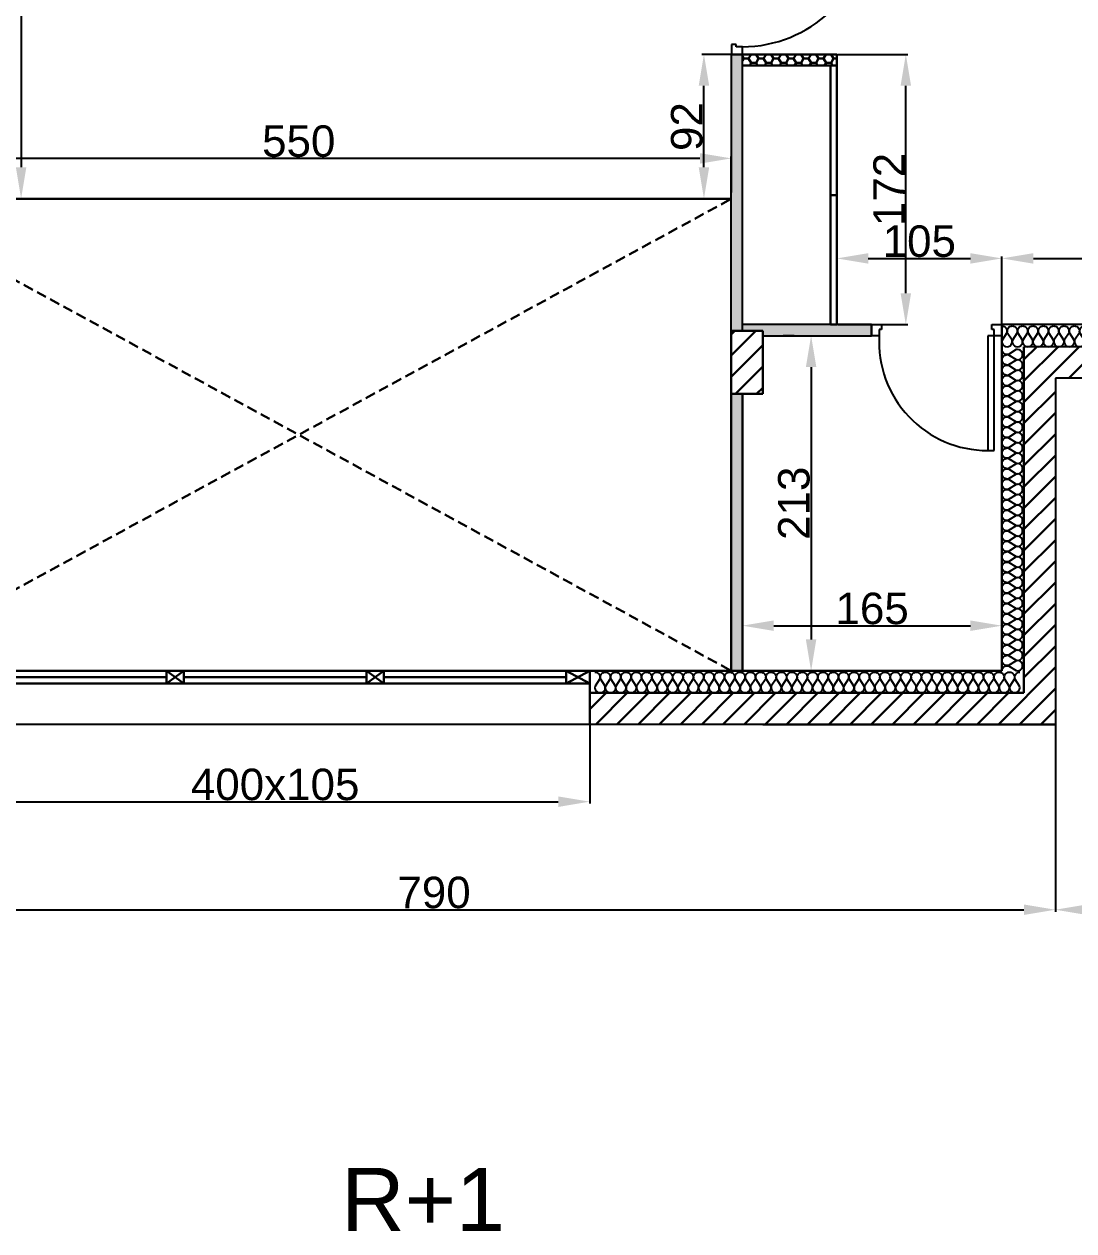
# Model space of a CAD drawing. Header units: millimetres. Extents: x -161 to 8306, y -322 to 968.
# Drawn here: x 486 to 1153, y -322 to 445 of the extents above; entities that cross this region are included whole.
import ezdxf

# ---------------------------------------------------------------- set-up
doc = ezdxf.new("R2010")
doc.units = ezdxf.units.MM
doc.linetypes.add('INTERROMPU2', pattern=[9.525, 6.35, -3.175])
for name, color, linetype in [('Cloisons', 8, 'Continuous'), ('Cotation', 7, 'Continuous'), ('Isolation', 6, 'Continuous'), ('MenuisInt', 4, 'Continuous')]:
    doc.layers.add(name, color=color, linetype=linetype)
doc.layers.add('MenuisExt', color=140, linetype='Continuous', lineweight=18)
doc.styles.get("Standard").update_dxf_attribs({"font": 'arial.ttf'})
doc.dimstyles.new('ISO-25', dxfattribs={"dimtxt": 2.5, "dimasz": 2.5, "dimexe": 1.25, "dimexo": 0.625, "dimtad": 1, "dimtxsty": 'Standard', "dimcen": 2.5, "dimadec": 0, "dimazin": 0, "dimtfac": 1, "dimtmove": 0, "dimatfit": 3, "dimfxl": 1, "dimarcsym": 0})

# ---------------------------------------------------------------- blocks, each defined once
blk = doc.blocks.new('*U11')
at = {"flags": 128}
for points in [[(0, 1, -0.505863), (0.239, 0.676), (0.009, 0.318, 1.322645), (0.491, 0.318), (0.261, 0.676, -0.505863), (0.5, 1)], [(0.5, 1, -0.505863), (0.739, 0.676), (0.509, 0.318, 1.322645), (0.991, 0.318), (0.761, 0.676, -0.505863), (1, 1)], [(1, 1, -0.505863), (1.239, 0.676), (1.009, 0.318, 1.322645), (1.491, 0.318), (1.261, 0.676, -0.505863), (1.5, 1)], [(1.5, 1, -0.505863), (1.739, 0.676), (1.509, 0.318, 1.322645), (1.991, 0.318), (1.761, 0.676, -0.505863), (2, 1)], [(2, 1, -0.505863), (2.239, 0.676), (2.009, 0.318, 1.322645), (2.491, 0.318), (2.261, 0.676, -0.505863), (2.5, 1)], [(2.5, 1, -0.505863), (2.739, 0.676), (2.509, 0.318, 1.322645), (2.991, 0.318), (2.761, 0.676, -0.505863), (3, 1)], [(3, 1, -0.505863), (3.239, 0.676), (3.009, 0.318, 1.322645), (3.491, 0.318), (3.261, 0.676, -0.505863), (3.5, 1)], [(3.5, 1, -0.505863), (3.739, 0.676), (3.509, 0.318, 1.322645), (3.991, 0.318), (3.761, 0.676, -0.505863), (4, 1)], [(4, 1, -0.505863), (4.239, 0.676), (4.009, 0.318, 1.322645), (4.491, 0.318), (4.261, 0.676, -0.505863), (4.5, 1)], [(4.5, 1, -0.505863), (4.739, 0.676), (4.509, 0.318, 1.322645), (4.991, 0.318), (4.761, 0.676, -0.505863), (5, 1)], [(5, 1, -0.505863), (5.239, 0.676), (5.009, 0.318, 1.322645), (5.491, 0.318), (5.261, 0.676, -0.505863), (5.5, 1)], [(5.5, 1, -0.505863), (5.739, 0.676), (5.509, 0.318, 1.322645), (5.991, 0.318), (5.761, 0.676, -0.505863), (6, 1)], [(6, 1, -0.505863), (6.239, 0.676), (6.009, 0.318, 1.322645), (6.491, 0.318), (6.261, 0.676, -0.505863), (6.5, 1)], [(6.5, 1, -0.505863), (6.739, 0.676), (6.509, 0.318, 1.322645), (6.991, 0.318), (6.761, 0.676, -0.505863), (7, 1)], [(7, 1, -0.505863), (7.239, 0.676), (7.009, 0.318, 1.322645), (7.491, 0.318), (7.261, 0.676, -0.505863), (7.5, 1)], [(7.5, 1, -0.505863), (7.739, 0.676), (7.509, 0.318, 1.322645), (7.991, 0.318), (7.761, 0.676, -0.505863), (8, 1)], [(8, 1, -0.505863), (8.239, 0.676), (8.009, 0.318, 1.322645), (8.491, 0.318), (8.261, 0.676, -0.505863), (8.5, 1)], [(8.5, 1, -0.505863), (8.739, 0.676), (8.509, 0.318, 1.322645), (8.991, 0.318), (8.761, 0.676, -0.505863), (9, 1)], [(9, 1, -0.505863), (9.239, 0.676), (9.009, 0.318, 1.322645), (9.491, 0.318), (9.261, 0.676, -0.505863), (9.5, 1)], [(9.5, 1, -0.505863), (9.739, 0.676), (9.509, 0.318, 1.322645), (9.991, 0.318), (9.761, 0.676, -0.505863), (10, 1)], [(10, 1, -0.505863), (10.239, 0.676), (10.009, 0.318, 1.322645), (10.491, 0.318), (10.261, 0.676, -0.505863), (10.5, 1)], [(10.5, 1, -0.505863), (10.739, 0.676), (10.509, 0.318, 1.322645), (10.991, 0.318), (10.761, 0.676, -0.505863), (11, 1)], [(11, 1, -0.505863), (11.239, 0.676), (11.009, 0.318, 1.322645), (11.491, 0.318), (11.261, 0.676, -0.505863), (11.5, 1)], [(11.5, 1, -0.505863), (11.739, 0.676), (11.509, 0.318, 1.322645), (11.991, 0.318), (11.761, 0.676, -0.505863), (12, 1)], [(12, 1, -0.505863), (12.239, 0.676), (12.009, 0.318, 1.322645), (12.491, 0.318), (12.261, 0.676, -0.505863), (12.5, 1)], [(12.5, 1, -0.505863), (12.739, 0.676), (12.509, 0.318, 1.322645), (12.991, 0.318), (12.761, 0.676, -0.505863), (13, 1)], [(13, 1, -0.505863), (13.239, 0.676), (13.009, 0.318, 1.322645), (13.491, 0.318), (13.261, 0.676, -0.505863), (13.5, 1)], [(13.5, 1, -0.505863), (13.739, 0.676), (13.509, 0.318, 1.322645), (13.991, 0.318), (13.761, 0.676, -0.505863), (14, 1)], [(14, 1, -0.505863), (14.239, 0.676), (14.009, 0.318, 1.322645), (14.491, 0.318), (14.261, 0.676, -0.505863), (14.5, 1)], [(14.5, 1, -0.505863), (14.739, 0.676), (14.509, 0.318, 1.322645), (14.991, 0.318), (14.761, 0.676, -0.505863), (15, 1)], [(15, 1, -0.505863), (15.239, 0.676), (15.009, 0.318, 1.322645), (15.491, 0.318), (15.261, 0.676, -0.505863), (15.5, 1)], [(15.5, 1, -0.505863), (15.739, 0.676), (15.509, 0.318, 1.322645), (15.991, 0.318), (15.761, 0.676, -0.505863), (16, 1)], [(16, 1, -0.505863), (16.239, 0.676), (16.009, 0.318, 1.322645), (16.491, 0.318), (16.261, 0.676, -0.505863), (16.5, 1)], [(16.5, 1, -0.505863), (16.739, 0.676), (16.509, 0.318, 1.322645), (16.991, 0.318), (16.761, 0.676, -0.505863), (17, 1)], [(17, 1, -0.505863), (17.239, 0.676), (17.009, 0.318, 1.322645), (17.491, 0.318), (17.261, 0.676, -0.505863), (17.5, 1)], [(17.5, 1, -0.505863), (17.739, 0.676), (17.509, 0.318, 1.322645), (17.991, 0.318), (17.761, 0.676, -0.505863), (18, 1)], [(18, 1, -0.505863), (18.239, 0.676), (18.009, 0.318, 1.322645), (18.491, 0.318), (18.261, 0.676, -0.505863), (18.5, 1)], [(18.5, 1, -0.505863), (18.739, 0.676), (18.509, 0.318, 1.322645), (18.991, 0.318), (18.761, 0.676, -0.505863), (19, 1)], [(19, 1, -0.505863), (19.239, 0.676), (19.009, 0.318, 1.322645), (19.491, 0.318), (19.261, 0.676, -0.505863), (19.5, 1)], [(19.5, 1, -0.505863), (19.739, 0.676), (19.509, 0.318, 1.322645), (19.991, 0.318), (19.761, 0.676, -0.505863), (20, 1)], [(20, 1, -0.505863), (20.239, 0.676), (20.009, 0.318, 1.322645), (20.491, 0.318), (20.261, 0.676, -0.505863), (20.5, 1)]]:
    blk.add_lwpolyline(points, format="xyb", dxfattribs=at)
blk = doc.blocks.new('*U23')
at = {"flags": 128}
for points in [[(0, 1, -0.505863), (0.239, 0.676), (0.009, 0.318, 1.322645), (0.491, 0.318), (0.261, 0.676, -0.505863), (0.5, 1)], [(0.5, 1, -0.505863), (0.739, 0.676), (0.509, 0.318, 1.322645), (0.991, 0.318), (0.761, 0.676, -0.505863), (1, 1)], [(1, 1, -0.505863), (1.239, 0.676), (1.009, 0.318, 1.322645), (1.491, 0.318), (1.261, 0.676, -0.505863), (1.5, 1)], [(1.5, 1, -0.505863), (1.739, 0.676), (1.509, 0.318, 1.322645), (1.991, 0.318), (1.761, 0.676, -0.505863), (2, 1)], [(2, 1, -0.505863), (2.239, 0.676), (2.009, 0.318, 1.322645), (2.491, 0.318), (2.261, 0.676, -0.505863), (2.5, 1)], [(2.5, 1, -0.505863), (2.739, 0.676), (2.509, 0.318, 1.322645), (2.991, 0.318), (2.761, 0.676, -0.505863), (3, 1)], [(3, 1, -0.505863), (3.239, 0.676), (3.009, 0.318, 1.322645), (3.491, 0.318), (3.261, 0.676, -0.505863), (3.5, 1)], [(3.5, 1, -0.505863), (3.739, 0.676), (3.509, 0.318, 1.322645), (3.991, 0.318), (3.761, 0.676, -0.505863), (4, 1)], [(4, 1, -0.505863), (4.239, 0.676), (4.009, 0.318, 1.322645), (4.491, 0.318), (4.261, 0.676, -0.505863), (4.5, 1)], [(4.5, 1, -0.505863), (4.739, 0.676), (4.509, 0.318, 1.322645), (4.991, 0.318), (4.761, 0.676, -0.505863), (5, 1)], [(5, 1, -0.505863), (5.239, 0.676), (5.009, 0.318, 1.322645), (5.491, 0.318), (5.261, 0.676, -0.505863), (5.5, 1)], [(5.5, 1, -0.505863), (5.739, 0.676), (5.509, 0.318, 1.322645), (5.991, 0.318), (5.761, 0.676, -0.505863), (6, 1)], [(6, 1, -0.505863), (6.239, 0.676), (6.009, 0.318, 1.322645), (6.491, 0.318), (6.261, 0.676, -0.505863), (6.5, 1)], [(6.5, 1, -0.505863), (6.739, 0.676), (6.509, 0.318, 1.322645), (6.991, 0.318), (6.761, 0.676, -0.505863), (7, 1)], [(7, 1, -0.505863), (7.239, 0.676), (7.009, 0.318, 1.322645), (7.491, 0.318), (7.261, 0.676, -0.505863), (7.5, 1)], [(7.5, 1, -0.505863), (7.739, 0.676), (7.509, 0.318, 1.322645), (7.991, 0.318), (7.761, 0.676, -0.505863), (8, 1)], [(8, 1, -0.505863), (8.239, 0.676), (8.009, 0.318, 1.322645), (8.491, 0.318), (8.261, 0.676, -0.505863), (8.5, 1)], [(8.5, 1, -0.505863), (8.739, 0.676), (8.509, 0.318, 1.322645), (8.991, 0.318), (8.761, 0.676, -0.505863), (9, 1)], [(9, 1, -0.505863), (9.239, 0.676), (9.009, 0.318, 1.322645), (9.491, 0.318), (9.261, 0.676, -0.505863), (9.5, 1)], [(9.5, 1, -0.505863), (9.739, 0.676), (9.509, 0.318, 1.322645), (9.991, 0.318), (9.761, 0.676, -0.505863), (10, 1)]]:
    blk.add_lwpolyline(points, format="xyb", dxfattribs=at)
blk = doc.blocks.new('*U17')
at = {"flags": 128}
for points in [[(0, 1, -0.505863), (0.239, 0.676), (0.009, 0.318, 1.322645), (0.491, 0.318), (0.261, 0.676, -0.505863), (0.5, 1)], [(0.5, 1, -0.505863), (0.739, 0.676), (0.509, 0.318, 1.322645), (0.991, 0.318), (0.761, 0.676, -0.505863), (1, 1)], [(1, 1, -0.505863), (1.239, 0.676), (1.009, 0.318, 1.322645), (1.491, 0.318), (1.261, 0.676, -0.505863), (1.5, 1)], [(1.5, 1, -0.505863), (1.739, 0.676), (1.509, 0.318, 1.322645), (1.991, 0.318), (1.761, 0.676, -0.505863), (2, 1)], [(2, 1, -0.505863), (2.239, 0.676), (2.009, 0.318, 1.322645), (2.491, 0.318), (2.261, 0.676, -0.505863), (2.5, 1)], [(2.5, 1, -0.505863), (2.739, 0.676), (2.509, 0.318, 1.322645), (2.991, 0.318), (2.761, 0.676, -0.505863), (3, 1)], [(3, 1, -0.505863), (3.239, 0.676), (3.009, 0.318, 1.322645), (3.491, 0.318), (3.261, 0.676, -0.505863), (3.5, 1)], [(3.5, 1, -0.505863), (3.739, 0.676), (3.509, 0.318, 1.322645), (3.991, 0.318), (3.761, 0.676, -0.505863), (4, 1)], [(4, 1, -0.505863), (4.239, 0.676), (4.009, 0.318, 1.322645), (4.491, 0.318), (4.261, 0.676, -0.505863), (4.5, 1)], [(4.5, 1, -0.505863), (4.739, 0.676), (4.509, 0.318, 1.322645), (4.991, 0.318), (4.761, 0.676, -0.505863), (5, 1)], [(5, 1, -0.505863), (5.239, 0.676), (5.009, 0.318, 1.322645), (5.491, 0.318), (5.261, 0.676, -0.505863), (5.5, 1)], [(5.5, 1, -0.505863), (5.739, 0.676), (5.509, 0.318, 1.322645), (5.991, 0.318), (5.761, 0.676, -0.505863), (6, 1)], [(6, 1, -0.505863), (6.239, 0.676), (6.009, 0.318, 1.322645), (6.491, 0.318), (6.261, 0.676, -0.505863), (6.5, 1)], [(6.5, 1, -0.505863), (6.739, 0.676), (6.509, 0.318, 1.322645), (6.991, 0.318), (6.761, 0.676, -0.505863), (7, 1)], [(7, 1, -0.505863), (7.239, 0.676), (7.009, 0.318, 1.322645), (7.491, 0.318), (7.261, 0.676, -0.505863), (7.5, 1)], [(7.5, 1, -0.505863), (7.739, 0.676), (7.509, 0.318, 1.322645), (7.991, 0.318), (7.761, 0.676, -0.505863), (8, 1)], [(8, 1, -0.505863), (8.239, 0.676), (8.009, 0.318, 1.322645), (8.491, 0.318), (8.261, 0.676, -0.505863), (8.5, 1)], [(8.5, 1, -0.505863), (8.739, 0.676), (8.509, 0.318, 1.322645), (8.991, 0.318), (8.761, 0.676, -0.505863), (9, 1)], [(9, 1, -0.505863), (9.239, 0.676), (9.009, 0.318, 1.322645), (9.491, 0.318), (9.261, 0.676, -0.505863), (9.5, 1)], [(9.5, 1, -0.505863), (9.739, 0.676), (9.509, 0.318, 1.322645), (9.991, 0.318), (9.761, 0.676, -0.505863), (10, 1)], [(10, 1, -0.505863), (10.239, 0.676), (10.009, 0.318, 1.322645), (10.491, 0.318), (10.261, 0.676, -0.505863), (10.5, 1)], [(10.5, 1, -0.505863), (10.739, 0.676), (10.509, 0.318, 1.322645), (10.991, 0.318), (10.761, 0.676, -0.505863), (11, 1)], [(11, 1, -0.505863), (11.239, 0.676), (11.009, 0.318, 1.322645), (11.491, 0.318), (11.261, 0.676, -0.505863), (11.5, 1)], [(11.5, 1, -0.505863), (11.739, 0.676), (11.509, 0.318, 1.322645), (11.991, 0.318), (11.761, 0.676, -0.505863), (12, 1)], [(12, 1, -0.505863), (12.239, 0.676), (12.009, 0.318, 1.322645), (12.491, 0.318), (12.261, 0.676, -0.505863), (12.5, 1)], [(12.5, 1, -0.505863), (12.739, 0.676), (12.509, 0.318, 1.322645), (12.991, 0.318), (12.761, 0.676, -0.505863), (13, 1)], [(13, 1, -0.505863), (13.239, 0.676), (13.009, 0.318, 1.322645), (13.491, 0.318), (13.261, 0.676, -0.505863), (13.5, 1)], [(13.5, 1, -0.505863), (13.739, 0.676), (13.509, 0.318, 1.322645), (13.991, 0.318), (13.761, 0.676, -0.505863), (14, 1)], [(14, 1, -0.505863), (14.239, 0.676), (14.009, 0.318, 1.322645), (14.491, 0.318), (14.261, 0.676, -0.505863), (14.5, 1)], [(14.5, 1, -0.505863), (14.739, 0.676), (14.509, 0.318, 1.322645), (14.991, 0.318), (14.761, 0.676, -0.505863), (15, 1)], [(15, 1, -0.505863), (15.239, 0.676), (15.009, 0.318, 1.322645), (15.491, 0.318), (15.261, 0.676, -0.505863), (15.5, 1)]]:
    blk.add_lwpolyline(points, format="xyb", dxfattribs=at)
blk = doc.blocks.new('*D33')
at = {"layer": 'Cotation', "color": 0, "lineweight": -2, "transparency": 16777216}
for p, q in [((351.13, -0.32), (351.13, -118.75)), ((1141.13, -0.32), (1141.13, -118.75)), ((371.13, -117.5), (1121.13, -117.5))]:
    blk.add_line(p, q, dxfattribs=at)
at = {"layer": 'Cotation', "color": 0, "lineweight": 30, "transparency": 16777216}
for points in [[(371.13, -114.17), (371.13, -120.84), (351.13, -117.5)], [(1121.13, -114.17), (1121.13, -120.84), (1141.13, -117.5)]]:
    blk.add_solid(points, dxfattribs=at)
at = {"layer": 'Defpoints', "color": 0, "lineweight": 30, "transparency": 16777216}
for p in [(351.13, 0.31), (1141.13, 0.31), (1141.13, -117.5)]:
    blk.add_point(p, dxfattribs=at)
at = {"layer": 'Cotation', "color": 0, "lineweight": 30, "transparency": 16777216, "insert": (746.13, -106.67), "char_height": 20, "attachment_point": 5}
blk.add_mtext('790', dxfattribs=at)
blk = doc.blocks.new('*D34')
at = {"layer": 'Cotation', "color": 0, "lineweight": -2, "transparency": 16777216}
for p, q in [((1141.13, 219.68), (1141.13, -118.75)), ((1491.13, 219.68), (1491.13, -118.75)), ((1161.13, -117.5), (1471.13, -117.5))]:
    blk.add_line(p, q, dxfattribs=at)
at = {"layer": 'Cotation', "color": 0, "lineweight": 30, "transparency": 16777216}
for points in [[(1161.13, -114.17), (1161.13, -120.84), (1141.13, -117.5)], [(1471.13, -114.17), (1471.13, -120.84), (1491.13, -117.5)]]:
    blk.add_solid(points, dxfattribs=at)
at = {"layer": 'Defpoints', "color": 0, "lineweight": 30, "transparency": 16777216}
for p in [(1141.13, 220.31), (1491.13, 220.31), (1491.13, -117.5)]:
    blk.add_point(p, dxfattribs=at)
at = {"layer": 'Cotation', "color": 0, "lineweight": 30, "transparency": 16777216, "insert": (1316.13, -106.66), "char_height": 20, "attachment_point": 5}
blk.add_mtext('350', dxfattribs=at)
blk = doc.blocks.new('*D39')
at = {"layer": 'Cotation', "color": 0, "lineweight": -2, "transparency": 16777216}
for p, q in [((445.13, -0.32), (445.13, -50.08)), ((845.13, -0.32), (845.13, -50.08)), ((465.13, -48.83), (825.13, -48.83))]:
    blk.add_line(p, q, dxfattribs=at)
at = {"layer": 'Cotation', "color": 0, "lineweight": 30, "transparency": 16777216}
for points in [[(465.13, -45.5), (465.13, -52.17), (445.13, -48.83)], [(825.13, -45.5), (825.13, -52.17), (845.13, -48.83)]]:
    blk.add_solid(points, dxfattribs=at)
at = {"layer": 'Defpoints', "color": 0, "lineweight": 30, "transparency": 16777216}
for p in [(445.13, 0.31), (845.13, 0.31), (845.13, -48.83)]:
    blk.add_point(p, dxfattribs=at)
at = {"layer": 'Cotation', "color": 0, "lineweight": 30, "transparency": 16777216, "insert": (645.13, -38), "char_height": 20, "attachment_point": 5}
blk.add_mtext('400x105', dxfattribs=at)
blk = doc.blocks.new('*D45')
at = {"layer": 'Cotation', "color": 0, "lineweight": -2, "transparency": 16777216}
for p, q in [((1107.13, 254.93), (1107.13, 297.66)), ((1127.13, 296.41), (1437.13, 296.41)), ((1457.13, 254.93), (1457.13, 297.66))]:
    blk.add_line(p, q, dxfattribs=at)
at = {"layer": 'Cotation', "color": 0, "lineweight": 30, "transparency": 16777216}
for points in [[(1127.13, 299.74), (1127.13, 293.08), (1107.13, 296.41)], [(1437.13, 299.74), (1437.13, 293.08), (1457.13, 296.41)]]:
    blk.add_solid(points, dxfattribs=at)
at = {"layer": 'Defpoints', "color": 0, "lineweight": 30, "transparency": 16777216}
for p in [(1457.13, 296.41), (1107.13, 254.31), (1457.13, 254.31)]:
    blk.add_point(p, dxfattribs=at)
at = {"layer": 'Cotation', "color": 0, "lineweight": 30, "transparency": 16777216, "insert": (1282.13, 307.25), "char_height": 20, "attachment_point": 5}
blk.add_mtext('350', dxfattribs=at)
blk = doc.blocks.new('*D50')
at = {"layer": 'Cotation', "color": 0, "lineweight": -2, "transparency": 16777216}
for p, q in [((1002.13, 254.93), (1002.13, 297.66)), ((1022.13, 296.41), (1087.13, 296.41)), ((1107.13, 254.93), (1107.13, 297.66))]:
    blk.add_line(p, q, dxfattribs=at)
at = {"layer": 'Cotation', "color": 0, "lineweight": 30, "transparency": 16777216}
for points in [[(1022.13, 299.74), (1022.13, 293.08), (1002.13, 296.41)], [(1087.13, 299.74), (1087.13, 293.08), (1107.13, 296.41)]]:
    blk.add_solid(points, dxfattribs=at)
at = {"layer": 'Defpoints', "color": 0, "lineweight": 30, "transparency": 16777216}
for p in [(1107.13, 296.41), (1002.13, 254.31), (1107.13, 254.31)]:
    blk.add_point(p, dxfattribs=at)
at = {"layer": 'Cotation', "color": 0, "lineweight": 30, "transparency": 16777216, "insert": (1054.63, 307.25), "char_height": 20, "attachment_point": 5}
blk.add_mtext('105', dxfattribs=at)
blk = doc.blocks.new('*D51')
at = {"layer": 'Cotation', "color": 0, "lineweight": -2, "transparency": 16777216}
for p, q in [((942.13, 34.93), (942.13, 64.26)), ((962.13, 63.01), (1087.13, 63.01)), ((1107.13, 34.93), (1107.13, 64.26))]:
    blk.add_line(p, q, dxfattribs=at)
at = {"layer": 'Cotation', "color": 0, "lineweight": 30, "transparency": 16777216}
for points in [[(962.13, 66.34), (962.13, 59.67), (942.13, 63.01)], [(1087.13, 66.34), (1087.13, 59.67), (1107.13, 63.01)]]:
    blk.add_solid(points, dxfattribs=at)
at = {"layer": 'Defpoints', "color": 0, "lineweight": 30, "transparency": 16777216}
for p in [(1107.13, 63.01), (942.13, 34.31), (1107.13, 34.31)]:
    blk.add_point(p, dxfattribs=at)
at = {"layer": 'Cotation', "color": 0, "lineweight": 30, "transparency": 16777216, "insert": (1024.63, 73.84), "char_height": 20, "attachment_point": 5}
blk.add_mtext('165', dxfattribs=at)
blk = doc.blocks.new('*D52')
at = {"layer": 'Cotation', "color": 0, "lineweight": -2, "transparency": 16777216}
for p, q in [((955.76, 247.31), (987.1, 247.31)), ((985.85, 227.31), (985.85, 54.31)), ((955.76, 34.31), (987.1, 34.31))]:
    blk.add_line(p, q, dxfattribs=at)
at = {"layer": 'Cotation', "color": 0, "lineweight": 30, "transparency": 16777216}
for points in [[(982.51, 227.31), (989.18, 227.31), (985.85, 247.31)], [(982.51, 54.31), (989.18, 54.31), (985.85, 34.31)]]:
    blk.add_solid(points, dxfattribs=at)
at = {"layer": 'Defpoints', "color": 0, "lineweight": 30, "transparency": 16777216}
for p in [(955.13, 247.31), (955.13, 34.31), (985.85, 34.31)]:
    blk.add_point(p, dxfattribs=at)
at = {"layer": 'Cotation', "color": 0, "lineweight": 30, "transparency": 16777216, "insert": (975, 140.81), "char_height": 20, "attachment_point": 5, "rotation": 90}
blk.add_mtext('213', dxfattribs=at)
blk = doc.blocks.new('*D57')
at = {"layer": 'Cotation', "color": 0, "lineweight": -2, "transparency": 16777216}
for p, q in [((934.72, 426.1), (916.48, 426.1)), ((917.73, 354.31), (917.73, 406.1)), ((934.51, 334.31), (916.48, 334.31))]:
    blk.add_line(p, q, dxfattribs=at)
at = {"layer": 'Cotation', "color": 0, "lineweight": 30, "transparency": 16777216}
for points in [[(914.39, 406.1), (921.06, 406.1), (917.73, 426.1)], [(914.39, 354.31), (921.06, 354.31), (917.73, 334.31)]]:
    blk.add_solid(points, dxfattribs=at)
at = {"layer": 'Defpoints', "color": 0, "lineweight": 30, "transparency": 16777216}
for p in [(917.73, 426.1), (935.34, 426.1), (935.13, 334.31)]:
    blk.add_point(p, dxfattribs=at)
at = {"layer": 'Cotation', "color": 0, "lineweight": 30, "transparency": 16777216, "insert": (906.89, 380.2), "char_height": 20, "attachment_point": 5, "rotation": 90}
blk.add_mtext('92', dxfattribs=at)
blk = doc.blocks.new('*D58')
at = {"layer": 'Cotation', "color": 0, "lineweight": -2, "transparency": 16777216}
for p, q in [((385.13, 334.93), (385.13, 361.23)), ((935.13, 334.93), (935.13, 361.23)), ((915.13, 359.98), (405.13, 359.98))]:
    blk.add_line(p, q, dxfattribs=at)
at = {"layer": 'Cotation', "color": 0, "lineweight": 30, "transparency": 16777216}
for points in [[(405.13, 363.31), (405.13, 356.65), (385.13, 359.98)], [(915.13, 363.31), (915.13, 356.65), (935.13, 359.98)]]:
    blk.add_solid(points, dxfattribs=at)
at = {"layer": 'Defpoints', "color": 0, "lineweight": 30, "transparency": 16777216}
for p in [(385.13, 359.98), (385.13, 334.31), (935.13, 334.31)]:
    blk.add_point(p, dxfattribs=at)
at = {"layer": 'Cotation', "color": 0, "lineweight": 30, "transparency": 16777216, "insert": (660.13, 370.82), "char_height": 20, "attachment_point": 5}
blk.add_mtext('550', dxfattribs=at)
blk = doc.blocks.new('*D73')
at = {"layer": 'Cotation', "color": 0, "lineweight": -2, "transparency": 16777216}
for p, q in [((537.51, 786.31), (482.4, 786.31)), ((483.65, 766.31), (483.65, 354.31)), ((537.51, 334.31), (482.4, 334.31))]:
    blk.add_line(p, q, dxfattribs=at)
at = {"layer": 'Cotation', "color": 0, "lineweight": 30, "transparency": 16777216}
for points in [[(480.32, 766.31), (486.98, 766.31), (483.65, 786.31)], [(480.32, 354.31), (486.98, 354.31), (483.65, 334.31)]]:
    blk.add_solid(points, dxfattribs=at)
at = {"layer": 'Defpoints', "color": 0, "lineweight": 30, "transparency": 16777216}
for p in [(538.13, 786.31), (483.65, 334.31), (538.13, 334.31)]:
    blk.add_point(p, dxfattribs=at)
at = {"layer": 'Cotation', "color": 0, "lineweight": 30, "transparency": 16777216, "insert": (472.82, 560.31), "char_height": 20, "attachment_point": 5, "rotation": 90}
blk.add_mtext('452', dxfattribs=at)
blk = doc.blocks.new('*D74')
at = {"layer": 'Cotation', "color": 0, "lineweight": -2, "transparency": 16777216}
for p, q in [((1002.76, 426.1), (1047.32, 426.1)), ((1046.07, 274.31), (1046.07, 406.1)), ((1002.76, 254.31), (1047.32, 254.31))]:
    blk.add_line(p, q, dxfattribs=at)
at = {"layer": 'Cotation', "color": 0, "lineweight": 30, "transparency": 16777216}
for points in [[(1042.74, 406.1), (1049.41, 406.1), (1046.07, 426.1)], [(1042.74, 274.31), (1049.41, 274.31), (1046.07, 254.31)]]:
    blk.add_solid(points, dxfattribs=at)
at = {"layer": 'Defpoints', "color": 0, "lineweight": 30, "transparency": 16777216}
for p in [(1002.13, 426.1), (1046.07, 426.1), (1002.13, 254.31)]:
    blk.add_point(p, dxfattribs=at)
at = {"layer": 'Cotation', "color": 0, "lineweight": 30, "transparency": 16777216, "insert": (1035.41, 340.2), "char_height": 20, "attachment_point": 5, "rotation": 90}
blk.add_mtext('172', dxfattribs=at)

msp = doc.modelspace()

# ---------------------------------------------------------------- hatches: boundary and pattern name
at = {"lineweight": 30, "transparency": 33554687}
h = msp.add_hatch(dxfattribs=at)
h.set_pattern_fill('ANSI31', color=256, scale=3)
h.paths.add_polyline_path([(445.135, 800.308), (445.135, 820.308), (291.135, 820.308), (1.135, 820.308), (1.135, 710.308), (21.135, 710.308), (21.135, 800.308)])
h.paths.add_polyline_path([(21.135, 640.308), (1.135, 640.308), (1.135, 449.308), (21.135, 449.308)])
h.paths.add_polyline_path([(101.135, 220.308), (101.135, 240.308), (21.135, 240.308), (21.135, 319.308), (1.135, 319.308), (1.135, 309.308), (1.135, 220.308)])
h.paths.add_polyline_path([(351.135, 220.308), (351.135, 0.308), (445.135, 0.308), (445.135, 20.308), (371.135, 20.308), (371.135, 220.308), (371.135, 240.308), (251.135, 240.308), (251.135, 220.308)])
h.paths.add_polyline_path([(1191.135, 800.308), (1191.135, 820.308), (1181.135, 820.308), (1091.135, 820.308), (1071.135, 820.308), (845.135, 820.308), (845.135, 800.308)])
h.paths.add_polyline_path([(1471.135, 800.308), (1471.135, 240.308), (1391.135, 240.308), (1391.135, 220.308), (1401.135, 220.308), (1491.135, 220.308), (1491.135, 820.308), (1341.135, 820.308), (1341.135, 800.308)])
h.paths.add_polyline_path([(1241.135, 220.308), (1241.135, 240.308), (1121.135, 240.308), (1121.135, 20.308), (845.135, 20.308), (845.135, 0.308), (1141.135, 0.308), (1141.135, 220.308)])
h = msp.add_hatch(dxfattribs=at)
h.set_pattern_fill('ANSI31', color=256, scale=3)
h.paths.add_polyline_path([(935.135, 210.308), (942.135, 210.308), (955.135, 210.308), (955.135, 250.308), (942.135, 250.308), (935.135, 250.308)])
at = {"layer": 'Cloisons', "lineweight": 30, "transparency": 33554687}
h = msp.add_hatch(dxfattribs=at)
h.set_pattern_fill('HONEY', color=256)
h.paths.add_polyline_path([(942.135, 786.308), (935.135, 786.308), (935.345, 613.518), (942.135, 613.518)])
h.paths.add_polyline_path([(1457.135, 523.308), (935.345, 523.308), (935.345, 516.308), (1457.135, 516.308)])
h.paths.add_polyline_path([(942.135, 426.098), (935.345, 426.098), (935.135, 250.308), (942.135, 250.308)])
h.paths.add_polyline_path([(1024.135, 254.308), (942.135, 254.308), (942.135, 250.308), (955.135, 250.308), (955.135, 247.308), (1024.135, 247.308)])
h.paths.add_polyline_path([(942.135, 210.308), (935.135, 210.308), (935.135, 34.308), (942.135, 34.308)])
h.paths.add_polyline_path([(384.925, 464.098), (378.135, 464.098), (378.135, 254.308), (385.135, 254.308)])
h.paths.add_polyline_path([(384.925, 606.098), (378.135, 606.098), (378.135, 554.308), (384.925, 554.308)])
h.paths.add_polyline_path([(378.135, 561.308), (35.135, 561.308), (35.135, 554.308), (378.135, 554.308)])
h.paths.add_polyline_path([(222.135, 786.308), (215.135, 786.308), (215.135, 696.308), (384.925, 696.308), (385.135, 703.308), (378.135, 703.308), (222.135, 703.308)])
h.paths.add_polyline_path([(242.136, 786.308), (235.136, 786.308), (235.136, 765.627), (242.136, 765.627)], flags=17)
h.paths.add_polyline_path([(242.136, 765.627), (235.136, 765.627), (235.136, 723.627), (242.136, 723.627)], flags=17)
h.paths.add_polyline_path([(242.136, 723.627), (235.136, 723.627), (235.136, 703.308), (242.136, 703.308)], flags=17)
h = msp.add_hatch(dxfattribs=at)
h.set_pattern_fill('HONEY', color=256)
h.paths.add_polyline_path([(1002.135, 426.098), (942.135, 426.098), (942.135, 419.098), (1002.135, 419.098)])

# ---------------------------------------------------------------- linework, layer by layer
at = {"linetype": 'INTERROMPU2', "lineweight": 30}
for p, q in [((385.135, 34.308), (935.135, 334.308)), ((385.135, 334.308), (935.135, 34.308))]:
    msp.add_line(p, q, dxfattribs=at)
at = {"lineweight": 30}
for p, q in [((955.135, 250.308), (935.135, 250.308)), ((935.135, 250.308), (935.135, 210.308)), ((955.135, 210.308), (955.135, 250.308)), ((1121.135, 20.308), (1121.135, 240.308)), ((935.135, 210.308), (955.135, 210.308)), ((845.135, 34.308), (845.135, 0.308)), ((1121.135, 20.308), (845.135, 20.308)), ((1061.135, 0.308), (955.135, 0.308)), ((1141.135, 0.308), (1061.135, 0.308))]:
    msp.add_line(p, q, dxfattribs=at)
for p, q in [((1241.135, 240.308), (1121.135, 240.308)), ((1241.135, 220.308), (1141.135, 220.308)), ((1141.135, 220.308), (1141.135, 0.308)), ((1141.135, 0.308), (351.135, 0.308))]:
    msp.add_line(p, q)
at = {"layer": 'Cloisons'}
for p, q in [((935.135, 250.308), (935.345, 426.098)), ((942.135, 250.308), (942.135, 426.098)), ((1024.135, 254.308), (942.135, 254.308)), ((1107.135, 247.308), (1107.135, 254.308)), ((955.135, 247.308), (1024.135, 247.308)), ((975.135, 247.308), (968.135, 247.308))]:
    msp.add_line(p, q, dxfattribs=at)
at = {"layer": 'Cloisons', "lineweight": 30}
for p, q in [((935.345, 426.098), (942.135, 426.098)), ((385.135, 334.308), (935.135, 334.308)), ((1024.135, 247.308), (1024.135, 254.308)), ((935.135, 250.308), (942.135, 250.308)), ((955.135, 250.308), (942.135, 250.308)), ((955.135, 247.308), (955.135, 250.308)), ((935.135, 210.308), (935.135, 34.308)), ((942.135, 210.308), (935.135, 210.308)), ((942.135, 34.308), (942.135, 210.308)), ((935.135, 34.308), (942.135, 34.308))]:
    msp.add_line(p, q, dxfattribs=at)
msp.add_lwpolyline([(942.135, 426.098), (1002.135, 426.098), (1002.135, 419.098), (942.135, 419.098)], dxfattribs=at)
at = {"layer": 'Isolation'}
msp.add_line((1241.135, 254.308), (1107.135, 254.308), dxfattribs=at)
at = {"layer": 'Isolation', "lineweight": 30}
for p, q in [((1107.135, 34.308), (1107.135, 253.484)), ((845.135, 34.308), (1107.135, 34.308))]:
    msp.add_line(p, q, dxfattribs=at)
at = {"layer": 'MenuisExt', "lineweight": 30}
for p, q in [((460.135, 34.308), (576.135, 34.308)), ((576.135, 34.308), (576.135, 26.308)), ((576.135, 34.308), (587.135, 34.308)), ((576.135, 26.308), (587.135, 34.308)), ((576.135, 34.308), (587.135, 26.308)), ((587.135, 34.308), (587.135, 26.308)), ((587.135, 34.308), (703.135, 34.308)), ((703.135, 34.308), (703.135, 26.308)), ((703.135, 34.308), (714.135, 34.308)), ((703.135, 26.308), (714.135, 34.308)), ((703.135, 34.308), (714.135, 26.308)), ((714.135, 34.308), (714.135, 26.308)), ((714.135, 34.308), (830.135, 34.308)), ((830.135, 34.308), (830.135, 26.308)), ((830.135, 34.308), (845.135, 34.308)), ((830.135, 26.308), (845.135, 34.308)), ((830.135, 34.308), (845.135, 26.308)), ((845.135, 34.308), (845.135, 26.308)), ((460.135, 30.308), (576.135, 30.308)), ((576.135, 26.308), (460.135, 26.308)), ((587.135, 26.308), (576.135, 26.308)), ((587.135, 30.308), (703.135, 30.308)), ((703.135, 26.308), (587.135, 26.308)), ((714.135, 26.308), (703.135, 26.308)), ((714.135, 30.195), (830.135, 30.195)), ((830.135, 26.308), (714.135, 26.308)), ((845.135, 26.308), (830.135, 26.308))]:
    msp.add_line(p, q, dxfattribs=at)
at = {"layer": 'MenuisInt'}
for p, q in [((938.255, 432.403), (935.345, 432.403)), ((935.345, 432.403), (935.345, 426.098)), ((938.255, 430.948), (938.255, 432.403)), ((942.135, 430.948), (938.255, 430.948)), ((942.135, 426.098), (942.135, 430.948)), ((935.345, 426.098), (942.135, 426.098)), ((1024.135, 247.308), (1024.135, 254.308)), ((1024.135, 254.308), (1030.635, 254.308)), ((1030.635, 254.308), (1030.635, 251.308)), ((1100.635, 251.308), (1100.635, 254.308)), ((1100.635, 254.308), (1107.135, 254.308)), ((1107.135, 254.308), (1107.135, 247.308)), ((1029.135, 247.308), (1024.135, 247.308)), ((1030.635, 251.308), (1029.135, 251.308)), ((1029.135, 251.308), (1029.135, 247.308)), ((1102.135, 247.308), (1098.135, 247.308)), ((1098.135, 247.308), (1098.135, 174.417)), ((1102.135, 251.308), (1100.635, 251.308)), ((1102.135, 247.308), (1102.135, 251.308)), ((1107.135, 247.308), (1102.135, 247.308)), ((1102.135, 174.308), (1102.135, 247.308)), ((1098.135, 174.417), (1102.135, 174.308))]:
    msp.add_line(p, q, dxfattribs=at)
at = {"layer": 'MenuisInt', "lineweight": 30}
for p, q in [((998.135, 254.308), (998.135, 419.098)), ((998.135, 419.098), (1002.135, 419.098)), ((1002.135, 419.098), (1002.135, 254.308)), ((1002.135, 336.708), (998.135, 336.708)), ((1002.135, 254.308), (998.135, 254.308))]:
    msp.add_line(p, q, dxfattribs=at)
at = {"layer": 'MenuisInt'}
for centre, radius, start, end in [((942.135, 511.458), 80.51, 270, 357.237688), ((1098.135, 243.417), 69.11, 176.772922, 270)]:
    msp.add_arc(centre, radius, start, end, dxfattribs=at)

# ---------------------------------------------------------------- block references
at = {"layer": 'Isolation', "lineweight": 30, "xscale": 13.17639831597984, "yscale": 13.17639831597984, "zscale": 13.17639831597984}
for name, p in [('*U23', (1107.135, 240.308)), ('*U11', (848.429, 20.308))]:
    msp.add_blockref(name, p, dxfattribs=at)
at = {"layer": 'Isolation', "lineweight": 30, "xscale": 13.17639831597984, "yscale": 13.17639831597984, "zscale": 13.17639831597984, "rotation": 90}
msp.add_blockref('*U17', (1120.311, 34.308), dxfattribs=at)

# ---------------------------------------------------------------- texts
at = {"lineweight": 30, "insert": (687.113, -281.584), "char_height": 40, "attachment_point": 1}
msp.add_mtext_dynamic_manual_height_columns('R+1', width=66.78726, gutter_width=12.5, heights=[0], dxfattribs=at)

# ---------------------------------------------------------------- dimensions: what is measured, and where the dimension line sits
at = {"layer": 'Cotation', "lineweight": 30}
for base, p1, p2, override, picture, middle in [((483.652, 334.308), (538.135, 786.308), (538.135, 334.308), {"dimtxt": 20, "dimasz": 20}, '*D73', (472.815, 560.308)), ((917.728, 426.098), (935.135, 334.308), (935.345, 426.098), {"dimtxt": 20, "dimasz": 20, "dimdec": 0}, '*D57', (906.892, 380.203)), ((1046.072, 426.098), (1002.135, 254.308), (1002.135, 426.098), {"dimtxt": 20, "dimasz": 20, "dimdec": 0}, '*D74', (1035.406, 340.203)), ((985.848, 34.308), (955.135, 247.308), (955.135, 34.308), {"dimtxt": 20, "dimasz": 20}, '*D52', (975.005, 140.808))]:
    dim = msp.add_linear_dim(base=base, p1=p1, p2=p2, angle=90, dimstyle='ISO-25', override=override, dxfattribs=at)
    dim.commit()
    dim.dimension.update_dxf_attribs({"geometry": picture, "text_midpoint": middle})
for base, p1, p2, picture, middle in [((385.135, 359.979), (935.135, 334.308), (385.135, 334.308), '*D58', (660.135, 370.816)), ((1107.135, 296.41), (1002.135, 254.308), (1107.135, 254.308), '*D50', (1054.635, 307.246)), ((1457.135, 296.41), (1107.135, 254.308), (1457.135, 254.308), '*D45', (1282.135, 307.253)), ((1491.135, -117.503), (1141.135, 220.308), (1491.135, 220.308), '*D34', (1316.135, -106.66)), ((1107.135, 63.007), (942.135, 34.308), (1107.135, 34.308), '*D51', (1024.635, 73.843)), ((1141.135, -117.503), (351.135, 0.308), (1141.135, 0.308), '*D33', (746.135, -106.667))]:
    dim = msp.add_linear_dim(base=base, p1=p1, p2=p2, dimstyle='ISO-25', override={"dimtxt": 20, "dimasz": 20}, dxfattribs=at)
    dim.commit()
    dim.dimension.update_dxf_attribs({"geometry": picture, "text_midpoint": middle})
dim = msp.add_linear_dim(base=(845.135, -48.834), p1=(445.135, 0.308), p2=(845.135, 0.308), text='<>x105', dimstyle='ISO-25', override={"dimtxt": 20, "dimasz": 20}, dxfattribs=at)
dim.commit()
dim.dimension.update_dxf_attribs({"geometry": '*D39', "text_midpoint": (645.135, -37.998)})

doc.saveas('drawing.dxf')
